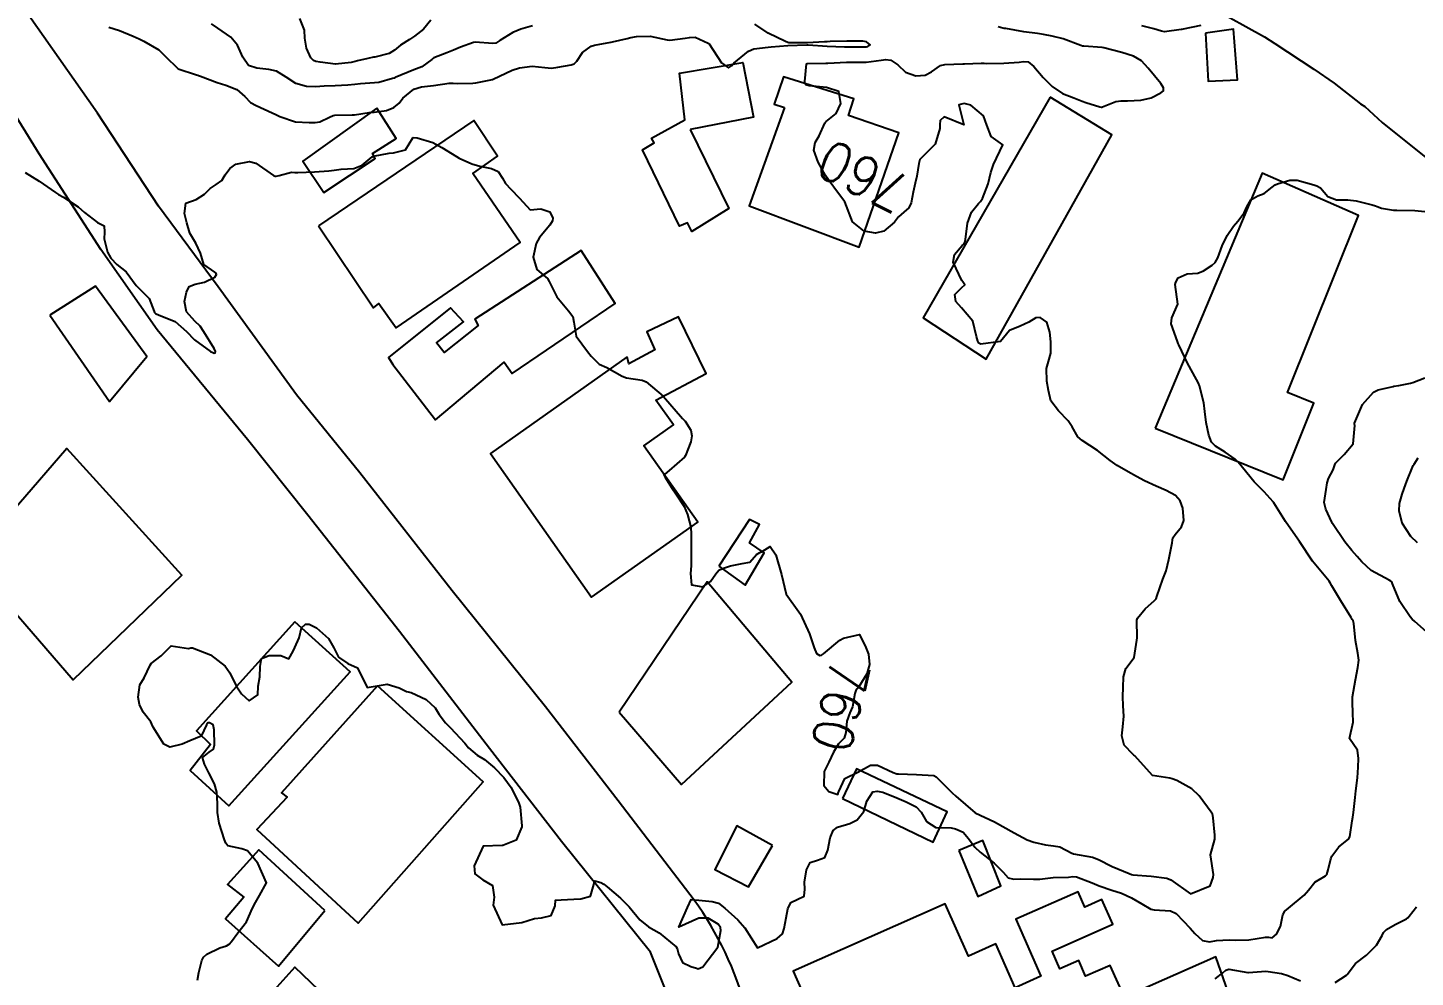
# Model space of a CAD drawing. Header units: metres. Extents: x 307586 to 320046, y 7427249 to 7434250.
# Drawn here: x 318787.3 to 318928.5, y 7430078.7 to 7430175.3 of the extents above; entities that cross this region are included whole.
import ezdxf
from ezdxf.enums import TextEntityAlignment as Align

# ---------------------------------------------------------------- set-up
doc = ezdxf.new("R2010")
doc.units = ezdxf.units.M
doc.header["$MEASUREMENT"] = 0
for name, color, linetype in [('Area', 45, 'Continuous'), ('Cotas', 45, 'Continuous'), ('Curvas de Nivel 1m', 11, 'Continuous'), ('Curvas de Nivel 5m', 15, 'Continuous'), ('Edificações', 30, 'Continuous'), ('Vias Primárias', 230, 'Continuous')]:
    doc.layers.add(name, color=color, linetype=linetype)
doc.styles.add('Style-STANDARD', font='STANDARD.shx')

msp = doc.modelspace()

# ---------------------------------------------------------------- linework, layer by layer
at = {"layer": 'Area'}
msp.add_polyline3d([(318902.33, 7430180.4, 761.71), (318913.12, 7430174.39, 762.27), (318914.18, 7430173.69, 761.15), (318918.15, 7430171.1, 762.69), (318920.23, 7430169.66, 762.45), (318922.89, 7430167.56, 760.44), (318923.35, 7430167.3, 772.21), (318925.11, 7430165.66, 775.71), (318931.93, 7430160.21, 778.01)], dxfattribs=at)
at = {"layer": 'Curvas de Nivel 1m', "flags": 128}
for points, elevation in [([(318795.52, 7430175.37), (318796.63, 7430175.04), (318798.02, 7430174.46), (318798.62, 7430174.19), (318799.1, 7430173.95), (318800.6, 7430173.05), (318801.27, 7430172.41), (318802.58, 7430171.13), (318804.46, 7430170.5), (318804.57, 7430170.47), (318804.64, 7430170.45), (318804.84, 7430170.38), (318806.56, 7430169.74), (318807.44, 7430169.46), (318808.55, 7430169.02), (318809.37, 7430168.32), (318809.94, 7430167.71), (318810.53, 7430167.38), (318812.16, 7430166.65), (318812.52, 7430166.47), (318812.92, 7430166.28), (318814.52, 7430165.72), (318815.93, 7430165.66), (318816.52, 7430165.68), (318817, 7430165.74), (318817.98, 7430166.22), (318818.34, 7430166.39), (318818.53, 7430166.42), (318820.28, 7430166.43), (318820.53, 7430166.46), (318822.01, 7430166.68), (318822.53, 7430166.72), (318823.79, 7430166.89), (318824.54, 7430167.18), (318825.06, 7430167.62), (318825.45, 7430168.13), (318826.56, 7430169.07), (318827.36, 7430169.31), (318828.57, 7430169.44), (318830.16, 7430169.66), (318830.57, 7430169.66), (318830.99, 7430169.64), (318832.57, 7430169.68), (318832.89, 7430169.71), (318834.41, 7430170.02), (318834.55, 7430170.05), (318834.57, 7430170.05), (318834.64, 7430170.08), (318836.58, 7430170.99), (318837.33, 7430171.24), (318838.59, 7430171.39), (318839.89, 7430171.25), (318840.59, 7430171.19), (318841.23, 7430171.29), (318842.59, 7430171.52), (318842.88, 7430171.62), (318843.14, 7430171.91), (318843.73, 7430172.78), (318844.62, 7430173.44), (318844.96, 7430173.55), (318846.62, 7430173.84), (318846.65, 7430173.84), (318846.79, 7430173.87), (318848.26, 7430174.22), (318848.63, 7430174.31), (318849.22, 7430174.43), (318850.63, 7430174.45), (318852.34, 7430174.08), (318852.63, 7430174.05), (318854.17, 7430174.24), (318854.63, 7430174.31), (318855.2, 7430174.34), (318856.51, 7430173.75), (318856.58, 7430173.7), (318856.62, 7430173.66), (318857.87, 7430171.74), (318858.6, 7430171.22), (318858.9, 7430171.42), (318859.14, 7430171.72), (318860.62, 7430172.93), (318861.15, 7430173.16), (318862.62, 7430173.34), (318862.93, 7430173.36), (318864.62, 7430173.51), (318866.55, 7430173.56), (318866.62, 7430173.57), (318866.68, 7430173.57), (318868.62, 7430173.44), (318870.38, 7430173.35), (318870.62, 7430173.35), (318870.85, 7430173.35), (318872.62, 7430173.38), (318872.78, 7430173.4), (318873.01, 7430173.56), (318872.63, 7430173.86), (318872.26, 7430173.93), (318870.63, 7430173.95), (318868.93, 7430173.91), (318868.63, 7430173.89), (318868.36, 7430173.88), (318866.62, 7430173.77), (318864.74, 7430173.78), (318864.62, 7430173.81), (318864.38, 7430173.91), (318862.63, 7430174.75), (318861.27, 7430175.69)], 759), ([(318838.64, 7430175.5), (318837.45, 7430175.17), (318836.63, 7430174.81), (318835.32, 7430174.01), (318834.9, 7430173.73), (318834.62, 7430173.72), (318832.81, 7430173.85), (318832.62, 7430173.82), (318831.33, 7430173.34), (318830.61, 7430173.04), (318829.91, 7430172.76), (318828.59, 7430172.23), (318828.5, 7430172.18), (318828.4, 7430172.09), (318827.37, 7430171.32), (318826.58, 7430171.02), (318824.67, 7430170.24), (318824.57, 7430170.19), (318824.53, 7430170.18), (318824.4, 7430170.14), (318823.01, 7430169.72), (318822.57, 7430169.7), (318821.15, 7430169.59), (318820.57, 7430169.53), (318819.85, 7430169.48), (318818.56, 7430169.4), (318817.43, 7430169.36), (318816.56, 7430169.31), (318815.65, 7430169.33), (318814.57, 7430169.65), (318813.59, 7430170.27), (318812.58, 7430170.9), (318811.81, 7430171.06), (318810.58, 7430171.19), (318809.73, 7430171.46), (318809.16, 7430172.32), (318808.61, 7430173.54), (318807.94, 7430174.34), (318806.63, 7430175.27), (318805.99, 7430175.71)], 759), ([(318906.66, 7430175.55), (318904.84, 7430175.18), (318904.7, 7430175.14), (318904.65, 7430175.12), (318902.95, 7430174.89), (318902.65, 7430174.95), (318901.88, 7430175.21), (318900.66, 7430175.51)], 761), ([(318804.56, 7430078.36), (318804.68, 7430079.16), (318804.98, 7430080.36), (318805.15, 7430080.7), (318805.5, 7430081.01), (318806.82, 7430081.65), (318807.51, 7430081.88), (318807.79, 7430082.04), (318808.01, 7430082.32), (318808.65, 7430083.18), (318809.54, 7430084.3), (318810.15, 7430085.7), (318810.45, 7430086.29), (318810.86, 7430087), (318811.58, 7430088.28), (318810.68, 7430090.29), (318809.63, 7430091.52), (318809.07, 7430091.75), (318807.63, 7430092.04), (318807.42, 7430092.33), (318807.31, 7430092.66), (318806.76, 7430094.34), (318806.57, 7430095.45), (318806.57, 7430096.34), (318806.52, 7430097.52), (318806.27, 7430098.34), (318805.72, 7430099.46), (318805.25, 7430100.35), (318805.07, 7430101.03), (318805.75, 7430101.57), (318806.19, 7430101.9), (318806.28, 7430102.34), (318806.26, 7430103.86), (318806.14, 7430104.35), (318805.78, 7430104.55), (318805.59, 7430104.55), (318805.48, 7430104.35), (318804.92, 7430103.2), (318803.76, 7430102.72), (318803, 7430102.38), (318801.75, 7430102.08), (318801.13, 7430102.41), (318800.05, 7430104.14), (318799.92, 7430104.42), (318799.79, 7430104.67), (318799.02, 7430105.66), (318798.65, 7430106.44), (318798.53, 7430107.16), (318798.68, 7430108.44), (318799.12, 7430109.14), (318799.73, 7430110.42), (318799.85, 7430110.62), (318800.87, 7430111.4), (318801.87, 7430112.4), (318803.63, 7430112.14), (318803.87, 7430112.19), (318804.05, 7430112.19), (318805.86, 7430111.48), (318807.35, 7430110.34), (318807.84, 7430109.65), (318808.49, 7430108.32), (318809.02, 7430107.51), (318809.81, 7430106.8), (318810.7, 7430107.4), (318810.74, 7430108.29), (318810.9, 7430109.23), (318810.93, 7430110.29), (318811.05, 7430111.1), (318811.86, 7430111.41), (318813.02, 7430111.42), (318813.86, 7430111.09), (318814.27, 7430111.85), (318814.47, 7430112.24), (318814.91, 7430113.21), (318815.14, 7430114.24), (318815.53, 7430114.61), (318815.91, 7430114.61), (318816.67, 7430114.22), (318817.89, 7430113.16), (318818.44, 7430112.2), (318818.91, 7430111.24), (318819.86, 7430110.62), (318820.82, 7430110.17), (318821.83, 7430108.16), (318823.84, 7430108.49), (318825.06, 7430108.12), (318825.83, 7430107.77), (318826.29, 7430107.64), (318827.82, 7430106.93), (318828.73, 7430106.08), (318829.15, 7430105.42), (318829.79, 7430104.57), (318830.3, 7430104.05), (318831.76, 7430102.48), (318832.13, 7430102.03), (318833, 7430101.27), (318833.74, 7430100.83), (318834.77, 7430100), (318835.72, 7430098.99), (318836.47, 7430097.98), (318837.26, 7430096.4), (318837.38, 7430095.97), (318837.55, 7430094.09), (318837.55, 7430093.97), (318836.99, 7430092.63), (318835.63, 7430092.09), (318835.54, 7430092.09), (318833.63, 7430092.01), (318832.69, 7430090.02), (318832.76, 7430089.18), (318833.6, 7430088.59), (318834.58, 7430088), (318834.75, 7430086.82), (318834.63, 7430086), (318835.54, 7430083.99), (318837.55, 7430084.24), (318838.85, 7430084.65), (318839.55, 7430084.72), (318840.54, 7430084.95), (318840.96, 7430085.93), (318840.99, 7430086.51), (318841.57, 7430086.56), (318842.84, 7430086.63), (318843.57, 7430086.64), (318844.53, 7430086.93), (318844.81, 7430087.88), (318844.98, 7430088.49), (318845.6, 7430088.33), (318845.89, 7430088.16), (318846.23, 7430087.86), (318847.58, 7430086.72), (318848.47, 7430085.83), (318849.55, 7430084.53), (318850.46, 7430083.81), (318851.53, 7430083.18), (318853.27, 7430081.77), (318853.35, 7430081.61), (318853.51, 7430081.05), (318853.91, 7430080.18), (318854.76, 7430079.76), (318855.32, 7430079.58), (318855.49, 7430079.54), (318855.97, 7430079.74), (318857.51, 7430081.72), (318857.82, 7430083.44), (318857.77, 7430083.72), (318857.55, 7430084.07), (318856.5, 7430084.68), (318855.55, 7430084.68), (318853.54, 7430083.77), (318854.43, 7430085.76), (318854.77, 7430086.57), (318855.57, 7430086.5), (318856.93, 7430086.37), (318857.57, 7430086.2), (318858.22, 7430085.71), (318859.55, 7430084.51), (318860.25, 7430083.69), (318861.52, 7430081.68), (318863.53, 7430082.63), (318864.08, 7430083.1), (318864.25, 7430083.64), (318864.47, 7430084.72), (318864.64, 7430085.64), (318864.94, 7430086.27), (318865.58, 7430086.57), (318866.29, 7430086.91), (318866.35, 7430087.62), (318866.32, 7430088.34), (318866.52, 7430089.62), (318866.88, 7430090.35), (318867.63, 7430090.58), (318868.38, 7430090.85), (318868.69, 7430091.59), (318868.94, 7430092.87), (318869.23, 7430093.59), (318869.67, 7430093.94), (318870.92, 7430094.31), (318871.67, 7430094.68), (318872.35, 7430095.55), (318872.65, 7430096.6), (318873.28, 7430097.54), (318873.71, 7430097.62), (318874.28, 7430097.52), (318875.7, 7430096.94), (318876.66, 7430096.54), (318877.69, 7430096.01), (318878.19, 7430095.48), (318878.73, 7430094.53), (318879.67, 7430093.92), (318881.23, 7430093.88), (318881.67, 7430093.79), (318881.92, 7430093.69), (318882.45, 7430093.43), (318883.02, 7430092.78), (318883.65, 7430091.9), (318884.18, 7430091.4), (318885.63, 7430090.28), (318886.52, 7430089.38), (318887.03, 7430088.79), (318887.61, 7430088.64), (318888.27, 7430088.69), (318889.61, 7430088.65), (318890.27, 7430088.67), (318891.61, 7430088.81), (318893.17, 7430088.86), (318893.61, 7430088.91), (318894.01, 7430088.88), (318895.6, 7430088.29), (318896.32, 7430087.98), (318897.6, 7430087.55), (318898.58, 7430087.23), (318899.59, 7430086.76), (318900.65, 7430086.14), (318901.57, 7430085.59), (318901.9, 7430085.52), (318903.58, 7430085.44), (318904.13, 7430085.16), (318905.55, 7430083.67), (318906.05, 7430083.14), (318906.82, 7430082.41), (318907.53, 7430082.27), (318908.24, 7430082.41), (318909.54, 7430082.49), (318910.19, 7430082.44), (318911.54, 7430082.48), (318913.24, 7430082.75), (318913.54, 7430082.75), (318913.91, 7430082.67), (318914.34, 7430083.04), (318914.75, 7430083.84), (318915, 7430085.04), (318915.21, 7430085.4), (318915.58, 7430085.69), (318917.17, 7430087.01), (318917.6, 7430087.55), (318918.25, 7430088.35), (318919.33, 7430088.98), (318919.48, 7430089.12), (318919.62, 7430089.62), (318919.89, 7430090.73), (318919.98, 7430090.98), (318920.68, 7430091.94), (318921.66, 7430092.73), (318921.8, 7430092.96), (318922.06, 7430094.58), (318922.12, 7430094.95), (318922.19, 7430095.44), (318922.35, 7430096.95), (318922.43, 7430097.66), (318922.59, 7430098.95), (318922.65, 7430100.05), (318922.68, 7430100.95), (318922.6, 7430101.78), (318921.78, 7430102.96), (318922.14, 7430104.62), (318922.14, 7430104.96), (318922.11, 7430105.25), (318922.07, 7430106.96), (318922.1, 7430107.22), (318922.4, 7430108.95), (318922.64, 7430110.18), (318922.74, 7430110.95), (318922.61, 7430111.67), (318922.39, 7430112.95), (318922.22, 7430114.66), (318922.14, 7430114.96), (318922.06, 7430115.09), (318921.94, 7430115.27), (318920.89, 7430116.97), (318919.97, 7430118.51), (318919.82, 7430118.83), (318919.71, 7430118.98), (318918, 7430121.01), (318916.7, 7430123.02), (318916.04, 7430123.95), (318915.25, 7430125.04), (318914.07, 7430126.95), (318914.03, 7430127.01), (318914, 7430127.05), (318913.08, 7430128.06), (318912.09, 7430129.08), (318910.45, 7430131.1), (318910.13, 7430131.4), (318909.12, 7430132.1), (318908.14, 7430132.73), (318907.73, 7430133.13), (318907.45, 7430133.84), (318907.18, 7430135.14), (318907.06, 7430136.26), (318906.94, 7430137.14), (318906.5, 7430138.85), (318906.4, 7430139.15), (318906.22, 7430139.5), (318905.31, 7430141.16), (318904.41, 7430143.02), (318904.35, 7430143.17), (318904.27, 7430143.38), (318903.63, 7430145.19), (318903.69, 7430145.8), (318904.31, 7430147.18), (318904.05, 7430149.18), (318904.09, 7430149.43), (318904.34, 7430149.84), (318905.27, 7430150.25), (318906.35, 7430150.34), (318906.93, 7430150.57), (318907.79, 7430151.14), (318908.1, 7430151.4), (318908.37, 7430151.89), (318908.83, 7430153.12), (318909.34, 7430154.18), (318909.97, 7430155.11), (318910.42, 7430155.64), (318911.05, 7430156.47), (318911.32, 7430157.09), (318911.73, 7430157.8), (318912.44, 7430158.2), (318913.09, 7430158.43), (318913.92, 7430159.07), (318914.2, 7430159.31), (318914.46, 7430159.43), (318915.7, 7430159.8), (318916.46, 7430159.79), (318918.14, 7430159.33), (318918.46, 7430159.21), (318918.83, 7430159), (318919.58, 7430158.13), (318920.44, 7430157.79), (318921.62, 7430157.79), (318922.44, 7430157.69), (318924.09, 7430157.29), (318924.44, 7430157.19), (318924.59, 7430157.1), (318925.05, 7430156.93), (318926.27, 7430156.75), (318926.43, 7430156.75), (318926.59, 7430156.75), (318928.43, 7430156.72), (318930.11, 7430156.55)], 761), ([(318929.91, 7430113.57), (318928.43, 7430114.88), (318928.16, 7430115.11), (318927.94, 7430115.34), (318926.89, 7430116.9), (318926.17, 7430118.7), (318926.09, 7430118.91), (318925.97, 7430119), (318925.81, 7430119.07), (318923.99, 7430120.06), (318923.03, 7430120.94), (318922.56, 7430121.5), (318922.01, 7430122.11), (318921.31, 7430122.97), (318920.05, 7430124.84), (318919.98, 7430124.98), (318919.38, 7430126.3), (318919.2, 7430126.99), (318919.39, 7430128.3), (318919.51, 7430128.99), (318919.65, 7430129.43), (318920.11, 7430130.3), (318920.28, 7430130.82), (318920.37, 7430130.98), (318921.22, 7430131.88), (318922.14, 7430132.96), (318922.31, 7430134.82), (318922.3, 7430134.96), (318922.3, 7430135.08), (318923.09, 7430136.95), (318924.21, 7430138.21), (318924.68, 7430138.45), (318926.21, 7430138.81), (318926.3, 7430138.82), (318926.81, 7430138.9), (318927.99, 7430139.12), (318928.22, 7430139.2), (318929.43, 7430139.67)], 762), ([(318928.69, 7430122.88), (318928.03, 7430123.54), (318927.14, 7430124.9), (318926.83, 7430126.14), (318926.88, 7430126.9), (318927.14, 7430127.84), (318927.52, 7430128.9), (318927.68, 7430129.32), (318928.12, 7430130.41), (318928.27, 7430130.74), (318928.36, 7430130.89), (318928.77, 7430131.52)], 763), ([(318920.32, 7430078.13), (318921.49, 7430078.89), (318921.55, 7430078.96), (318922.39, 7430080.06), (318923.52, 7430080.93), (318924.53, 7430081.92), (318925.09, 7430082.91), (318925.25, 7430083.21), (318925.55, 7430083.53), (318926.42, 7430084.04), (318927.57, 7430084.61), (318927.73, 7430084.72), (318927.86, 7430084.88), (318928.61, 7430085.84)], 762), ([(318908.1, 7430078.51), (318908.89, 7430079.11), (318909.21, 7430079.39), (318909.5, 7430079.49), (318911.43, 7430079.15), (318911.49, 7430079.14), (318913.26, 7430079.29), (318913.5, 7430079.27), (318914.85, 7430079.04), (318915.49, 7430078.86), (318916.78, 7430078.31)], 762)]:
    msp.add_lwpolyline(points, dxfattribs=dict(at, elevation=elevation))
at = {"layer": 'Curvas de Nivel 5m', "elevation": 760, "flags": 128}
for points in [[(318787, 7430160.58), (318788.44, 7430159.68), (318790.1, 7430158.54), (318790.3, 7430158.42), (318790.42, 7430158.34), (318790.91, 7430158.05), (318792.41, 7430157.08), (318793.06, 7430156.51), (318794.39, 7430155.48), (318795.04, 7430155.14), (318795.08, 7430154.49), (318795.05, 7430153.81), (318795.39, 7430152.48), (318795.73, 7430151.87), (318796.34, 7430151.22), (318797.3, 7430150.46), (318798.31, 7430149.09), (318798.96, 7430148.44), (318799.62, 7430147.76), (318800.14, 7430146.42), (318800.18, 7430146.32), (318800.28, 7430146.23), (318800.65, 7430146.04), (318802.27, 7430145.4), (318803.43, 7430144.39), (318804.25, 7430143.55), (318805.88, 7430142.36), (318806.12, 7430142.24), (318806.23, 7430142.2), (318806.36, 7430142.22), (318806.37, 7430142.35), (318806.24, 7430142.65), (318805.2, 7430144.37), (318804.81, 7430144.92), (318804.27, 7430145.43), (318803.44, 7430146.39), (318803.23, 7430147.45), (318803.42, 7430148.39), (318803.71, 7430148.99), (318804.32, 7430149.22), (318805.26, 7430149.42), (318806.33, 7430149.92), (318806.48, 7430150.2), (318806.43, 7430150.35), (318806.33, 7430150.44), (318805.19, 7430151.21), (318804.86, 7430152.37), (318804.37, 7430153.4), (318803.78, 7430154.39), (318803.47, 7430155.47), (318803.24, 7430156.39), (318803.36, 7430157.44), (318804.42, 7430157.83), (318805.26, 7430158.37), (318805.84, 7430158.95), (318806.44, 7430159.34), (318807.02, 7430159.77), (318807.38, 7430160.34), (318807.83, 7430160.97), (318808.46, 7430161.41), (318809.85, 7430161.7), (318810.47, 7430161.53), (318812.3, 7430160.28), (318812.45, 7430160.19), (318812.54, 7430160.19), (318812.85, 7430160.28), (318814.11, 7430160.61), (318814.46, 7430160.59), (318814.77, 7430160.57), (318816.46, 7430160.66), (318817.93, 7430160.74), (318818.46, 7430160.81), (318819.18, 7430160.92), (318820.46, 7430161), (318821.31, 7430161.32), (318822.34, 7430162.16), (318822.42, 7430162.21), (318822.47, 7430162.23), (318824.07, 7430162.55), (318824.48, 7430162.58), (318825.71, 7430162.89), (318826.45, 7430164.11), (318826.5, 7430164.15), (318826.92, 7430164.11), (318828.5, 7430163.62), (318829.43, 7430163.13), (318830.48, 7430162.46), (318831.17, 7430162.05), (318832.47, 7430161.46), (318833.28, 7430161.22), (318834.46, 7430160.98), (318835.13, 7430160.68), (318835.6, 7430160), (318835.88, 7430159.44), (318836.44, 7430158.88), (318837.33, 7430157.98), (318838.41, 7430156.77), (318839.48, 7430156.89), (318840.41, 7430156.56), (318840.71, 7430155.94), (318840.69, 7430155.65), (318840.4, 7430155.22), (318839.34, 7430153.96), (318839, 7430153.34), (318838.7, 7430151.96), (318839.09, 7430150.71), (318839.96, 7430149.95), (318840.17, 7430149.78), (318840.33, 7430149.47), (318841.13, 7430147.93), (318842.29, 7430146.49), (318842.75, 7430145.92), (318842.84, 7430145.35), (318843.1, 7430143.91), (318844.24, 7430142.35), (318844.62, 7430141.89), (318845.42, 7430141.08), (318846.22, 7430140.72), (318847.77, 7430139.85), (318848.21, 7430139.69), (318849.81, 7430139.43), (318850.21, 7430139.26), (318851.93, 7430137.8), (318852.19, 7430137.54), (318853.7, 7430135.78), (318853.92, 7430135.53), (318854.16, 7430135.26), (318854.74, 7430134.36), (318854.85, 7430133.76), (318854.75, 7430133.15), (318854.22, 7430131.77), (318854.11, 7430131.59), (318852.54, 7430130.24), (318852.09, 7430129.87), (318852.05, 7430129.84), (318852.02, 7430129.8), (318852.09, 7430129.6), (318852.79, 7430128.5), (318853.31, 7430127.78), (318854.06, 7430126.59), (318854.42, 7430125.77), (318854.75, 7430124.48), (318854.78, 7430123.76), (318854.77, 7430123), (318854.78, 7430121.76), (318854.78, 7430120.56), (318854.73, 7430119.76), (318854.81, 7430118.61), (318855.96, 7430118.42), (318856.74, 7430118.96), (318857.3, 7430119.74), (318857.6, 7430120.11), (318857.98, 7430120.26), (318858.8, 7430120.54), (318859.99, 7430120.79), (318860.76, 7430120.93), (318861.42, 7430121.69), (318861.79, 7430121.9), (318862.01, 7430122.01), (318862.84, 7430122.5), (318863.39, 7430121.66), (318863.97, 7430119.65), (318864.45, 7430117.65), (318865.92, 7430115.63), (318866.83, 7430113.62), (318867.31, 7430112.2), (318867.54, 7430111.61), (318867.88, 7430111.41), (318868.04, 7430111.45), (318868.26, 7430111.6), (318869.9, 7430112.99), (318870.28, 7430113.19), (318871.9, 7430113.56), (318872.57, 7430112.23), (318872.84, 7430111.55), (318872.92, 7430110.5), (318872.67, 7430109.55), (318871.84, 7430108.23), (318871.53, 7430107.87), (318871.43, 7430107.56), (318871.2, 7430106.18), (318870.92, 7430105.57), (318870.62, 7430104.75), (318870.53, 7430103.57), (318870.34, 7430103.02), (318869.77, 7430102.43), (318869.26, 7430101.59), (318868.79, 7430100.56), (318868.31, 7430099.6), (318868.3, 7430098.18), (318868.81, 7430097.59), (318869.71, 7430097.26), (318869.79, 7430097.5), (318869.8, 7430097.58), (318870.41, 7430098.89), (318871.73, 7430099.56), (318873.05, 7430100.24), (318873.74, 7430100.26), (318875.34, 7430099.51), (318875.73, 7430099.39), (318875.88, 7430099.36), (318877.73, 7430099.32), (318879.47, 7430099.21), (318879.73, 7430099.08), (318881.34, 7430097.44), (318881.71, 7430097.09), (318883.68, 7430095.41), (318885.67, 7430094.5), (318887.66, 7430093.37), (318888.98, 7430092.67), (318889.65, 7430092.43), (318890.83, 7430092.15), (318891.65, 7430092.06), (318892.3, 7430091.96), (318893.53, 7430091.29), (318893.64, 7430091.25), (318893.69, 7430091.24), (318895.64, 7430090.89), (318896.23, 7430090.67), (318897.62, 7430089.95), (318899.35, 7430089.22), (318899.61, 7430089.14), (318899.72, 7430089.11), (318901.61, 7430088.97), (318903.2, 7430088.77), (318903.61, 7430088.6), (318905.59, 7430087.15), (318907.6, 7430087.96), (318907.9, 7430088.83), (318907.95, 7430089.12), (318907.64, 7430091.12), (318908.07, 7430092.71), (318908.08, 7430093.12), (318907.92, 7430094.9), (318907.88, 7430095.13), (318907.83, 7430095.26), (318907.7, 7430095.47), (318906.47, 7430097.14), (318905.72, 7430097.85), (318904.2, 7430098.7), (318903.73, 7430098.88), (318903.49, 7430098.93), (318901.73, 7430099.2), (318899.92, 7430101.22), (318899.83, 7430101.29), (318899.76, 7430101.33), (318898.84, 7430102.3), (318898.62, 7430103.24), (318898.72, 7430104.16), (318898.82, 7430105.23), (318898.75, 7430106.3), (318898.72, 7430107.24), (318898.75, 7430108.15), (318898.78, 7430109.24), (318899.01, 7430110.08), (318899.88, 7430111.22), (318900.15, 7430112.97), (318900.17, 7430113.22), (318900.13, 7430115.02), (318900.19, 7430115.22), (318900.98, 7430116.17), (318901.95, 7430117.02), (318902.09, 7430117.2), (318902.18, 7430117.42), (318902.8, 7430119.19), (318903.11, 7430120.05), (318903.39, 7430121.18), (318903.72, 7430122.88), (318903.76, 7430123.17), (318903.81, 7430123.39), (318904.03, 7430123.72), (318904.69, 7430124.51), (318904.93, 7430125.16), (318904.82, 7430126.41), (318904.54, 7430127.17), (318904.08, 7430127.7), (318903.12, 7430128.22), (318902.09, 7430128.66), (318900.92, 7430129.21), (318900.1, 7430129.64), (318899.24, 7430130.1), (318898.12, 7430130.76), (318897.41, 7430131.26), (318896.13, 7430132.27), (318894.57, 7430133.29), (318894.15, 7430133.67), (318893.55, 7430134.7), (318893.16, 7430135.31), (318892.18, 7430136.32), (318891.39, 7430137.33), (318891.15, 7430138.39), (318890.98, 7430139.33), (318890.94, 7430140.63), (318891.15, 7430141.33), (318891.4, 7430142.18), (318891.39, 7430143.33), (318891.27, 7430144.33), (318890.97, 7430145.33), (318890.29, 7430145.82), (318889.87, 7430145.77), (318889.16, 7430145.36), (318888.28, 7430144.95), (318887.17, 7430144.48), (318886.26, 7430143.39), (318884.26, 7430143.09), (318884.06, 7430143.22), (318883.96, 7430143.42), (318883.81, 7430143.88), (318883.45, 7430145.43), (318882.3, 7430146.8), (318881.73, 7430147.45), (318881.61, 7430148.16), (318882.33, 7430148.88), (318882.62, 7430149.15), (318882.43, 7430149.44), (318882.34, 7430149.58), (318881.45, 7430151.45), (318881.58, 7430152.24), (318882.38, 7430153.13), (318882.54, 7430153.28), (318882.62, 7430153.44), (318882.71, 7430153.76), (318882.91, 7430155.43), (318883.31, 7430156.54), (318884.02, 7430157.42), (318884.23, 7430157.63), (318884.44, 7430157.94), (318885.01, 7430159.41), (318885.29, 7430160.59), (318885.56, 7430161.4), (318886.5, 7430163.39), (318885.33, 7430164.23), (318884.89, 7430165.41), (318884.54, 7430166.35), (318883.26, 7430167.43), (318882.55, 7430167.59), (318882.42, 7430167.57), (318882.01, 7430167.45), (318882.52, 7430165.44), (318880.53, 7430166.24), (318880.14, 7430165.86), (318880.09, 7430165.47), (318880.1, 7430165.05), (318879.61, 7430163.47), (318878.49, 7430162.33), (318878.07, 7430161.91), (318877.95, 7430161.5), (318877.74, 7430160.22), (318877.57, 7430159.5), (318877.39, 7430158.56), (318877.18, 7430157.5), (318876.95, 7430156.97), (318876.42, 7430156.55), (318875.87, 7430156.06), (318875.48, 7430155.52), (318874.39, 7430154.62), (318873.53, 7430154.41), (318872.39, 7430154.61), (318871.2, 7430155.57), (318870.43, 7430157.58), (318869.57, 7430158.72), (318868.92, 7430159.6), (318868.46, 7430160.27), (318867.7, 7430161.62), (318867.26, 7430162.86), (318867.39, 7430163.62), (318867.82, 7430164.3), (318868.39, 7430165.61), (318868.44, 7430165.69), (318868.53, 7430165.76), (318869.54, 7430166.59), (318870.02, 7430167.59), (318869.8, 7430168.83), (318868.57, 7430169.24), (318866.81, 7430169.39), (318866.57, 7430169.46), (318866.45, 7430169.51), (318866.34, 7430169.63), (318866.36, 7430169.85), (318866.51, 7430171.63), (318866.6, 7430171.66), (318868.5, 7430171.72), (318868.6, 7430171.71), (318868.71, 7430171.71), (318870.61, 7430171.79), (318872.36, 7430171.81), (318872.61, 7430171.82), (318874.13, 7430172.02), (318874.61, 7430172.09), (318875.1, 7430172.02), (318875.83, 7430171.52), (318876.59, 7430170.8), (318877.65, 7430170.43), (318878.59, 7430170.49), (318879.24, 7430170.83), (318880.17, 7430171.47), (318880.6, 7430171.58), (318882.42, 7430171.63), (318882.6, 7430171.63), (318884.31, 7430171.71), (318884.61, 7430171.7), (318884.87, 7430171.68), (318886.61, 7430171.7), (318888.17, 7430171.81), (318888.61, 7430171.86), (318889.08, 7430171.83), (318889.65, 7430171.35), (318890.59, 7430170.23), (318891.52, 7430169.33), (318892.57, 7430168.61), (318893.71, 7430168.16), (318894.56, 7430167.83), (318894.96, 7430167.69), (318896.36, 7430167.27), (318896.51, 7430167.22), (318896.55, 7430167.22), (318896.59, 7430167.23), (318896.66, 7430167.27), (318898.01, 7430167.8), (318898.56, 7430167.88), (318899.19, 7430167.87), (318900.56, 7430167.95), (318901.59, 7430168.18), (318902.57, 7430168.68), (318902.86, 7430168.9), (318902.84, 7430169.2), (318902.58, 7430169.62), (318901.29, 7430171.21), (318900.61, 7430171.93), (318899.81, 7430172.43), (318898.62, 7430172.79), (318896.79, 7430173.27), (318896.62, 7430173.31), (318894.74, 7430173.42), (318894.62, 7430173.43), (318894.43, 7430173.49), (318892.63, 7430174.18), (318891.52, 7430174.44), (318890.64, 7430174.63), (318890.02, 7430174.73), (318888.64, 7430174.91), (318886.81, 7430175.22), (318886.64, 7430175.24), (318886.51, 7430175.26), (318886.03, 7430175.4)], [(318828.3, 7430176.09), (318827.55, 7430175.18), (318826.63, 7430174.45), (318826.11, 7430174.12), (318825.22, 7430173.52), (318824.61, 7430173.03), (318824.05, 7430172.69), (318822.6, 7430172.32), (318822.46, 7430172.3), (318821.87, 7430172.17), (318820.83, 7430171.94), (318820.59, 7430171.88), (318820.18, 7430171.78), (318818.59, 7430171.59), (318817.03, 7430171.79), (318816.59, 7430171.89), (318816.34, 7430171.99), (318816.09, 7430172.24), (318815.63, 7430173.22), (318815.49, 7430174.25), (318815.45, 7430175.07), (318814.98, 7430176.25)]]:
    msp.add_lwpolyline(points, dxfattribs=at)
at = {"layer": 'Edificações'}
for points in [[(318907.11, 7430174.77), (318907.38, 7430169.87), (318910.38, 7430170.01), (318909.97, 7430175.18)], [(318854.68, 7430164.96), (318858.62, 7430156.9), (318854.86, 7430154.57), (318854.41, 7430155.46), (318853.6, 7430155.11), (318849.84, 7430162.9), (318851.01, 7430163.61), (318850.74, 7430164.06), (318854.14, 7430165.94), (318853.6, 7430170.69), (318860.06, 7430171.76), (318861.13, 7430166.21)], [(318864.27, 7430167.2), (318860.69, 7430157.17), (318871.89, 7430152.96), (318875.92, 7430164.6), (318870.81, 7430166.39), (318871.35, 7430168.09), (318864.18, 7430170.33), (318863.22, 7430167.52)], [(318891.32, 7430168.23), (318878.39, 7430145.79), (318884.79, 7430141.57), (318897.58, 7430164.42)], [(318822.81, 7430167.14), (318815.26, 7430161.72), (318817.39, 7430158.53), (318822.63, 7430161.99), (318822.37, 7430162.52), (318824.76, 7430164.03)], [(318816.86, 7430155.15), (318822.46, 7430146.8), (318822.99, 7430147.25), (318824.77, 7430144.76), (318837.38, 7430153.46), (318832.58, 7430160.47), (318835.07, 7430162.25), (318832.67, 7430165.88)], [(318902.01, 7430134.55), (318915.02, 7430129.3), (318918.15, 7430137.1), (318915.47, 7430138.17), (318922.71, 7430156.19), (318912.88, 7430160.5)], [(318824.44, 7430141.03), (318828.76, 7430135.42), (318835.77, 7430141.28), (318836.57, 7430140.12), (318847.06, 7430147.24), (318843.6, 7430152.65), (318832.77, 7430145.64), (318833.12, 7430145.02), (318829.66, 7430142.27), (318828.86, 7430143.25), (318831.61, 7430145.38), (318830.28, 7430146.8), (318823.98, 7430141.74)], [(318789.52, 7430146.07), (318795.6, 7430137.28), (318799.39, 7430141.84), (318794.18, 7430149)], [(318848.29, 7430141.81), (318834.35, 7430131.96), (318844.66, 7430117.37), (318855.46, 7430125), (318849.98, 7430132.75), (318853, 7430134.88), (318851.2, 7430137.42), (318856.31, 7430140.12), (318853.5, 7430145.89), (318850.26, 7430144.35), (318851.1, 7430142.52), (318848.43, 7430141.11)], [(318781.38, 7430121.1), (318791.9, 7430108.95), (318802.97, 7430119.58), (318791.25, 7430132.5)], [(318857.59, 7430120.52), (318860.29, 7430118.58), (318862.23, 7430121.87), (318860.71, 7430122.89), (318861.73, 7430124.74), (318860.71, 7430125.25)], [(318847.45, 7430105.65), (318853.79, 7430098.3), (318865.02, 7430108.69), (318856.4, 7430118.92)], [(318814.47, 7430114.86), (318804.45, 7430103.76), (318805.87, 7430102.35), (318803.8, 7430099.72), (318807.73, 7430096.12), (318820.08, 7430109.77)], [(318822.88, 7430108.32), (318813.11, 7430097.45), (318813.66, 7430097.01), (318810.59, 7430093.72), (318820.9, 7430084.18), (318833.63, 7430098.55)], [(318870.2, 7430096.86), (318879.42, 7430092.42), (318880.85, 7430095.52), (318871.62, 7430099.88)], [(318863.06, 7430092.07), (318859.45, 7430094.09), (318857.19, 7430089.64), (318860.62, 7430087.88)], [(318817.52, 7430085.45), (318810.8, 7430091.63), (318807.62, 7430088.12), (318809.26, 7430086.81), (318807.4, 7430084.61), (318812.78, 7430079.79)], [(318882.03, 7430091.58), (318883.96, 7430086.88), (318886.31, 7430087.97), (318884.46, 7430092.58)], [(318819.35, 7430075.03), (318814.44, 7430079.71), (318808.64, 7430073.24), (318807.86, 7430074.02), (318795.48, 7430060.31), (318801.39, 7430054.73)]]:
    msp.add_lwpolyline(points, close=True, dxfattribs=at)
msp.add_lwpolyline([(318910.68, 7430073.56), (318908.18, 7430080.76), (318898.87, 7430076.64), (318897.43, 7430079.88), (318894.93, 7430078.78), (318894.22, 7430080.38), (318892.31, 7430079.53), (318891.51, 7430081.34), (318897.68, 7430084.07), (318896.57, 7430086.57), (318894.86, 7430085.82), (318894.17, 7430087.38), (318887.82, 7430084.57), (318890.38, 7430078.78), (318887.75, 7430077.61), (318885.78, 7430082.06), (318883, 7430080.83), (318880.64, 7430086.15), (318865.15, 7430079.3), (318869.61, 7430069.23)], dxfattribs=at)
at = {"layer": 'Vias Primárias'}
msp.add_lwpolyline([(318860.38, 7430075.42, 0.091458), (318855.09, 7430086.53), (318847.35, 7430096.62), (318839.98, 7430106.18), (318830.46, 7430118.01), (318821.08, 7430130.02), (318814.64, 7430137.94), (318806.64, 7430148.95), (318800.59, 7430157.14), (318794.37, 7430166.61), (318787.38, 7430176.54), (318782.44, 7430183.03), (318775.48, 7430191.79), (318769.99, 7430196.72), (318765.33, 7430202.09), (318748.93, 7430210.88), (318738.73, 7430216.13), (318727.47, 7430221.22), (318714.89, 7430227.1), (318705.61, 7430231.55), (318698.02, 7430234.75)], format="xyb", dxfattribs=at)
msp.add_lwpolyline([(318860.38, 7430075.42, 0.091458), (318855.09, 7430086.53), (318847.35, 7430096.62), (318839.98, 7430106.18), (318830.46, 7430118.01), (318821.08, 7430130.02), (318814.64, 7430137.94), (318806.64, 7430148.95), (318800.59, 7430157.14), (318794.37, 7430166.61), (318787.38, 7430176.54), (318782.44, 7430183.03), (318775.48, 7430191.79), (318769.99, 7430196.72), (318765.33, 7430202.09), (318748.93, 7430210.88), (318738.73, 7430216.13), (318727.47, 7430221.22), (318714.89, 7430227.1), (318705.61, 7430231.55), (318698.02, 7430234.75)], format="xyb", dxfattribs=at)
msp.add_lwpolyline([(318855.1, 7430070.11), (318850.64, 7430081.24), (318841.58, 7430092.49), (318834.26, 7430101.95), (318825.1, 7430113.87), (318815.77, 7430125.71), (318809.65, 7430133.41), (318800.45, 7430144.58), (318794.72, 7430152.75), (318788.44, 7430162.46), (318782.08, 7430172.71), (318777.14, 7430179.12), (318770.53, 7430187.99), (318766.38, 7430193.22), (318760.92, 7430197.45), (318746.04, 7430205.35), (318736.02, 7430210.51), (318724.86, 7430215.55), (318712.22, 7430221.46), (318703.05, 7430225.86)], dxfattribs=at)
msp.add_lwpolyline([(318855.1, 7430070.11), (318850.64, 7430081.24), (318841.58, 7430092.49), (318834.26, 7430101.95), (318825.1, 7430113.87), (318815.77, 7430125.71), (318809.65, 7430133.41), (318800.45, 7430144.58), (318794.72, 7430152.75), (318788.44, 7430162.46), (318782.08, 7430172.71), (318777.14, 7430179.12), (318770.53, 7430187.99), (318766.38, 7430193.22), (318760.92, 7430197.45), (318746.04, 7430205.35), (318736.02, 7430210.51), (318724.86, 7430215.55), (318712.22, 7430221.46), (318703.05, 7430225.86)], dxfattribs=at)

# ---------------------------------------------------------------- texts
at = {"layer": 'Cotas', "style": 'Style-STANDARD'}
for rotation, p in [(153.5225, (318872.28, 7430160.19, 760)), (256.7007, (318870, 7430106.32, 760))]:
    msp.add_text('760', height=4, rotation=rotation, dxfattribs=at).set_placement(p, align=Align.MIDDLE_CENTER)

doc.saveas('drawing.dxf')
